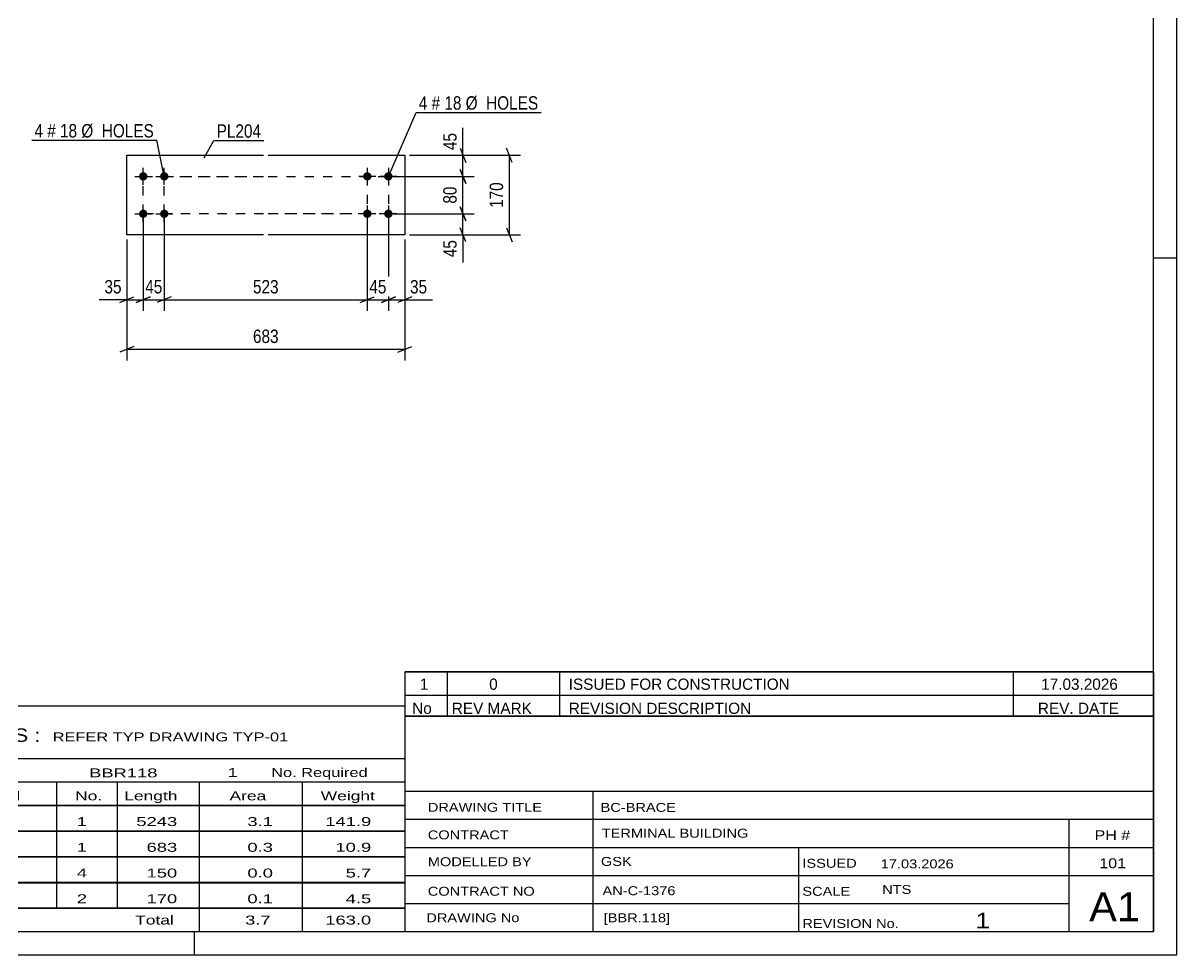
# Model space of a CAD drawing. Header units: millimetres. Extents: x 0 to 594, y 0 to 420.
# Drawn here: x 347.4 to 594, y 0 to 199.3 of the extents above; entities that cross this region are included whole.
import ezdxf

# ---------------------------------------------------------------- set-up
doc = ezdxf.new("R2010")
doc.units = ezdxf.units.MM
doc.linetypes.add('DXK_LINE_DOT2', pattern=[3.9198, 1.9599, -1.9599])
doc.styles.add('Arial Narrow', font='ARIALN.TTF', dxfattribs={"height": 0.2})

# ---------------------------------------------------------------- blocks, each defined once
blk = doc.blocks.new('Unknown-580610314-1130')
at = {"color": 5, "linetype": 'Continuous'}
for p, q in [((594, 0), (594, 420)), ((589, 5), (589, 415)), ((594, 149), (589, 149)), ((5, 5), (589, 5)), ((384, 0), (384, 5)), ((0, 0), (594, 0))]:
    blk.add_line(p, q, dxfattribs=at)
blk = doc.blocks.new('Bolt-580610314-3544 - 3542')
at = {"linetype": 'Continuous'}
for points in [[(420.95, 165.58, -1), (420.95, 167.38, -1)], [(425.45, 165.58, -1), (425.45, 167.38, -1)], [(420.95, 157.58, -1), (420.95, 159.38, -1)], [(425.45, 157.58, -1), (425.45, 159.38, -1)]]:
    blk.add_hatch(color=1, dxfattribs=at).paths.add_polyline_path(points)
at = {"color": 1, "linetype": 'Continuous'}
for p, q in [((420.95, 168.28), (420.95, 164.68)), ((425.45, 168.28), (425.45, 164.68)), ((422.75, 166.48), (419.15, 166.48)), ((427.25, 166.48), (423.65, 166.48)), ((422.75, 158.48), (419.15, 158.48)), ((420.95, 160.28), (420.95, 156.68)), ((427.25, 158.48), (423.65, 158.48)), ((425.45, 160.28), (425.45, 156.68))]:
    blk.add_line(p, q, dxfattribs=at)
blk = doc.blocks.new('Part-580610314-3543 - 3542')
at = {"color": 2, "linetype": 'Continuous'}
for p, q in [((369.55, 170.98), (398.75, 170.98)), ((369.55, 153.98), (369.55, 170.98)), ((399.75, 170.98), (428.95, 170.98)), ((428.95, 170.98), (428.95, 153.98)), ((398.75, 153.98), (369.55, 153.98)), ((428.95, 153.98), (399.75, 153.98))]:
    blk.add_line(p, q, dxfattribs=at)
blk = doc.blocks.new('Bolt-580610314-3545 - 3542')
at = {"linetype": 'Continuous'}
for points in [[(373.05, 167.38, -1), (373.05, 165.58, -1)], [(377.55, 167.38, -1), (377.55, 165.58, -1)], [(373.05, 159.38, -1), (373.05, 157.58, -1)], [(377.55, 159.38, -1), (377.55, 157.58, -1)]]:
    blk.add_hatch(color=1, dxfattribs=at).paths.add_polyline_path(points)
at = {"color": 1, "linetype": 'Continuous'}
for p, q in [((373.05, 164.68), (373.05, 168.28)), ((377.55, 164.68), (377.55, 168.28)), ((371.25, 166.48), (374.85, 166.48)), ((375.75, 166.48), (379.35, 166.48)), ((371.25, 158.48), (374.85, 158.48)), ((373.05, 156.68), (373.05, 160.28)), ((375.75, 158.48), (379.35, 158.48)), ((377.55, 156.68), (377.55, 160.28))]:
    blk.add_line(p, q, dxfattribs=at)
blk = doc.blocks.new('Rectangle-580610314-3718 - 3542')
at = {"color": 1, "linetype": 'DXK_LINE_DOT2'}
for p, q in [((373.05, 166.48), (398.75, 166.48)), ((373.05, 158.48), (373.05, 166.48)), ((399.75, 166.48), (425.45, 166.48)), ((425.45, 166.48), (425.45, 158.48)), ((398.75, 158.48), (373.05, 158.48)), ((425.45, 158.48), (399.75, 158.48))]:
    blk.add_line(p, q, dxfattribs=at)
blk = doc.blocks.new('Rectangle-580610314-3728 - 3542')
at = {"color": 1, "linetype": 'DXK_LINE_DOT2'}
for p, q in [((377.55, 166.48), (398.75, 166.48)), ((377.55, 158.48), (377.55, 166.48)), ((399.75, 166.48), (420.95, 166.48)), ((420.95, 166.48), (420.95, 158.48)), ((398.75, 158.48), (377.55, 158.48)), ((420.95, 158.48), (399.75, 158.48))]:
    blk.add_line(p, q, dxfattribs=at)
blk = doc.blocks.new('StraightDimension-580610314-3553 - 3542')
at = {"color": 7, "linetype": 'Continuous'}
for p, q in [((373.05, 157.48), (373.05, 137.7)), ((377.55, 157.48), (377.55, 137.7)), ((371.55, 139.5), (374.55, 140.7)), ((379.05, 140.7), (376.05, 139.5)), ((373.05, 140.1), (377.55, 140.1))]:
    blk.add_line(p, q, dxfattribs=at)
at = {"color": 0}
blk.add_wipeout([(377.73, 140.85), (377.73, 145.05), (372.88, 145.05), (372.88, 140.85)], dxfattribs=at)
at = {"color": 3, "style": 'Arial Narrow'}
blk.add_text('45', height=2.863, dxfattribs=at).set_placement((373.48, 141.45))
blk = doc.blocks.new('StraightDimension-580610314-3590 - 3542')
at = {"color": 7, "linetype": 'Continuous'}
for p, q in [((429.95, 170.98), (453.72, 170.98)), ((451.92, 169.48), (450.72, 172.48)), ((451.32, 153.98), (451.32, 170.98)), ((450.72, 155.48), (451.92, 152.48)), ((429.95, 153.98), (453.72, 153.98))]:
    blk.add_line(p, q, dxfattribs=at)
at = {"color": 0}
blk.add_wipeout([(450.57, 165.82), (446.37, 165.82), (446.37, 159.13), (450.57, 159.13)], dxfattribs=at)
at = {"color": 3, "style": 'Arial Narrow'}
blk.add_text('170', height=2.863, rotation=90.0002, dxfattribs=at).set_placement((449.97, 159.73))
blk = doc.blocks.new('StraightDimension-580610314-3550 - 3542')
at = {"color": 7, "linetype": 'Continuous'}
for p, q in [((425.45, 157.48), (425.45, 137.7)), ((428.95, 152.98), (428.95, 137.7)), ((423.95, 139.5), (426.95, 140.7)), ((430.45, 140.7), (427.45, 139.5)), ((425.45, 140.1), (428.95, 140.1))]:
    blk.add_line(p, q, dxfattribs=at)
at = {"color": 0}
blk.add_wipeout([(434.33, 140.85), (434.33, 145.05), (429.48, 145.05), (429.48, 140.85)], dxfattribs=at)
at = {"color": 7, "linetype": 'Continuous'}
blk.add_line((428.95, 140.1), (434.86, 140.1), dxfattribs=at)
blk.add_line((428.95, 140.1), (434.86, 140.1), dxfattribs=at)
at = {"color": 3, "style": 'Arial Narrow'}
blk.add_text('35', height=2.863, dxfattribs=at).set_placement((430.08, 141.45))
blk = doc.blocks.new('StraightDimension-580610314-3551 - 3542')
at = {"color": 7, "linetype": 'Continuous'}
for p, q in [((420.95, 157.48), (420.95, 137.7)), ((425.45, 157.48), (425.45, 137.7)), ((419.45, 139.5), (422.45, 140.7)), ((426.95, 140.7), (423.95, 139.5)), ((420.95, 140.1), (425.45, 140.1))]:
    blk.add_line(p, q, dxfattribs=at)
at = {"color": 0}
blk.add_wipeout([(425.63, 140.85), (425.63, 145.05), (420.78, 145.05), (420.78, 140.85)], dxfattribs=at)
at = {"color": 3, "style": 'Arial Narrow'}
blk.add_text('45', height=2.863, dxfattribs=at).set_placement((421.38, 141.45))
blk = doc.blocks.new('StraightDimension-580610314-3552 - 3542')
at = {"color": 7, "linetype": 'Continuous'}
for p, q in [((377.55, 157.48), (377.55, 137.7)), ((420.95, 157.48), (420.95, 137.7)), ((379.05, 140.7), (376.05, 139.5)), ((419.45, 139.5), (422.45, 140.7)), ((377.55, 140.1), (420.95, 140.1))]:
    blk.add_line(p, q, dxfattribs=at)
at = {"color": 0}
blk.add_wipeout([(402.6, 140.85), (402.6, 145.05), (395.91, 145.05), (395.91, 140.85)], dxfattribs=at)
at = {"color": 3, "style": 'Arial Narrow'}
blk.add_text('523', height=2.863, dxfattribs=at).set_placement((396.51, 141.45))
blk = doc.blocks.new('StraightDimension-580610314-3554 - 3542')
at = {"color": 7, "linetype": 'Continuous'}
for p, q in [((373.05, 157.48), (373.05, 137.7)), ((369.55, 152.98), (369.55, 137.7)), ((368.05, 139.5), (371.05, 140.7)), ((374.55, 140.7), (371.55, 139.5)), ((369.55, 140.1), (373.05, 140.1))]:
    blk.add_line(p, q, dxfattribs=at)
at = {"color": 0}
blk.add_wipeout([(369.03, 140.85), (369.03, 145.05), (364.17, 145.05), (364.17, 140.85)], dxfattribs=at)
at = {"color": 7, "linetype": 'Continuous'}
blk.add_line((369.55, 140.1), (363.65, 140.1), dxfattribs=at)
blk.add_line((369.55, 140.1), (363.65, 140.1), dxfattribs=at)
at = {"color": 3, "style": 'Arial Narrow'}
blk.add_text('35', height=2.863, dxfattribs=at).set_placement((364.77, 141.45))
blk = doc.blocks.new('StraightDimension-580610314-3570 - 3542')
at = {"color": 7, "linetype": 'Continuous'}
for p, q in [((369.55, 152.98), (369.55, 127.1)), ((428.95, 152.98), (428.95, 127.1)), ((371.05, 130.1), (368.05, 128.9)), ((369.55, 129.5), (428.95, 129.5)), ((427.45, 128.9), (430.45, 130.1))]:
    blk.add_line(p, q, dxfattribs=at)
at = {"color": 0}
blk.add_wipeout([(402.6, 130.25), (402.6, 134.45), (395.91, 134.45), (395.91, 130.25)], dxfattribs=at)
at = {"color": 3, "style": 'Arial Narrow'}
blk.add_text('683', height=2.863, dxfattribs=at).set_placement((396.51, 130.85))
blk = doc.blocks.new('StraightDimension-580610314-3694 - 3542')
at = {"color": 7, "linetype": 'Continuous'}
for p, q in [((429.95, 170.98), (443.79, 170.98)), ((440.79, 172.48), (441.99, 169.48)), ((441.39, 166.48), (441.39, 170.98)), ((441.99, 164.98), (440.79, 167.98)), ((426.45, 166.48), (443.79, 166.48))]:
    blk.add_line(p, q, dxfattribs=at)
at = {"color": 0}
blk.add_wipeout([(440.64, 176.36), (436.44, 176.36), (436.44, 171.5), (440.64, 171.5)], dxfattribs=at)
at = {"color": 7, "linetype": 'Continuous'}
blk.add_line((441.39, 170.98), (441.39, 176.88), dxfattribs=at)
blk.add_line((441.39, 170.98), (441.39, 176.88), dxfattribs=at)
at = {"color": 3, "style": 'Arial Narrow'}
blk.add_text('45', height=2.863, rotation=90.0002, dxfattribs=at).set_placement((440.04, 172.1))
blk = doc.blocks.new('StraightDimension-580610314-3695 - 3542')
at = {"color": 7, "linetype": 'Continuous'}
for p, q in [((440.79, 167.98), (441.99, 164.98)), ((426.45, 166.48), (443.79, 166.48)), ((441.39, 158.48), (441.39, 166.48)), ((426.45, 158.48), (443.79, 158.48)), ((441.99, 156.98), (440.79, 159.98))]:
    blk.add_line(p, q, dxfattribs=at)
at = {"color": 0}
blk.add_wipeout([(440.64, 164.9), (436.44, 164.9), (436.44, 160.05), (440.64, 160.05)], dxfattribs=at)
at = {"color": 3, "style": 'Arial Narrow'}
blk.add_text('80', height=2.863, rotation=90.0002, dxfattribs=at).set_placement((440.04, 160.65))
blk = doc.blocks.new('StraightDimension-580610314-3696 - 3542')
at = {"color": 7, "linetype": 'Continuous'}
for p, q in [((426.45, 158.48), (443.79, 158.48)), ((440.79, 159.98), (441.99, 156.98)), ((441.39, 153.98), (441.39, 158.48)), ((441.99, 152.48), (440.79, 155.48)), ((429.95, 153.98), (443.79, 153.98))]:
    blk.add_line(p, q, dxfattribs=at)
at = {"color": 0}
blk.add_wipeout([(440.64, 153.45), (436.44, 153.45), (436.44, 148.6), (440.64, 148.6)], dxfattribs=at)
at = {"color": 7, "linetype": 'Continuous'}
blk.add_line((441.39, 153.98), (441.39, 148.07), dxfattribs=at)
blk.add_line((441.39, 153.98), (441.39, 148.07), dxfattribs=at)
at = {"color": 3, "style": 'Arial Narrow'}
blk.add_text('45', height=2.863, rotation=90.0002, dxfattribs=at).set_placement((440.04, 149.2))
blk = doc.blocks.new('Unknown-580610314-4464')
at = {"color": 7, "linetype": 'Continuous'}
for p, q in [((429, 51.05), (429, 5)), ((429, 51.05), (589, 51.05)), ((589, 51), (589, 5)), ((429, 35), (589, 35)), ((469.14, 35), (469.14, 5)), ((429, 29), (589, 29)), ((571, 5.05), (571, 29.05)), ((429, 23), (589, 23)), ((513.14, 23), (513.14, 5)), ((429, 17), (589, 17)), ((429, 11), (571, 11)), ((429, 5), (589, 5))]:
    blk.add_line(p, q, dxfattribs=at)
at = {"color": 7, "style": 'Arial Narrow'}
for s, height, width, p in [('DRAWING TITLE', 1.9089, 1.425378, (433.88, 30.61)), ('BC-BRACE', 1.909, 1.425378, (470.81, 30.59)), ('CONTRACT', 1.909, 1.425378, (433.88, 24.71)), ('TERMINAL BUILDING', 1.9089, 1.425378, (471.06, 25.07)), ('MODELLED BY', 1.9089, 1.425378, (433.88, 18.98)), ('GSK', 1.909, 1.425378, (470.88, 19.04)), ('ISSUED', 1.909, 1.425378, (513.94, 18.64)), ('17.03.2026', 1.909, 1.425378, (530.69, 18.52)), ('CONTRACT NO', 1.9089, 1.425378, (433.88, 12.66)), ('AN-C-1376', 1.909, 1.425378, (471.23, 12.78)), ('SCALE', 1.909, 1.425378, (513.94, 12.65)), ('A1', 6.204, 1.25, (575.24, 7.2)), ('DRAWING No', 1.909, 1.425378, (433.56, 7)), ('[BBR.118]', 1.909, 1.425378, (471.46, 6.99)), ('REVISION No.', 1.9089, 1.425378, (513.94, 5.77)), ('1', 3.34, 1.5, (550.91, 5.68))]:
    blk.add_text(s, height=height, dxfattribs=dict(at, width=width)).set_placement(p)
at = {"color": 7, "linetype": 'Continuous', "style": 'Arial Narrow'}
for s, height, width, p in [('PH #', 2.1, 1.42538, (576.4, 24.55)), ('101', 2.1, 1.42538, (577.41, 18.55)), ('NTS', 1.909, 1.425378, (531, 13.05))]:
    blk.add_text(s, height=height, dxfattribs=dict(at, width=width)).set_placement(p)
blk = doc.blocks.new('Unknown-580610314-4465')
at = {"color": 7, "linetype": 'Continuous'}
for p, q in [((429, 60.55), (589, 60.55)), ((589, 60.55), (429, 60.55)), ((429, 60.55), (429, 55.55)), ((438, 60.55), (438, 55.55)), ((462, 60.55), (462, 55.55)), ((559, 60.55), (559, 55.55)), ((589, 60.55), (589, 55.55)), ((429, 55.55), (589, 55.55)), ((429, 55.55), (429, 51.05)), ((429, 55.55), (589, 55.55)), ((438, 55.55), (438, 51.05)), ((462, 55.55), (462, 51.05)), ((559, 55.55), (559, 51.05)), ((589, 55.55), (589, 51.05)), ((589, 51.05), (429, 51.05))]:
    blk.add_line(p, q, dxfattribs=at)
at = {"color": 7, "linetype": 'Continuous', "style": 'Arial Narrow'}
for s, height, width, p in [('1', 2.39, 1.196471, (432.16, 56.7)), ('0', 2.39, 1.196471, (447, 56.7)), ('ISSUED FOR CONSTRUCTION', 2.3861, 1.196471, (464, 56.7)), ('17.03.2026', 2.386, 1.196471, (565, 56.7)), ('No', 2.386, 1.2, (430.54, 51.55)), ('REV MARK', 2.386, 1.2, (439, 51.55)), ('REVISION DESCRIPTION', 2.3861, 1.2, (464, 51.55)), ('REV. DATE', 2.386, 1.2, (564.28, 51.55))]:
    blk.add_text(s, height=height, dxfattribs=dict(at, width=width)).set_placement(p)
blk = doc.blocks.new('Unknown-580610314-4466')
at = {"color": 7, "linetype": 'Continuous'}
for p, q in [((269, 53.25), (429, 53.25)), ((269, 42), (269, 53.25)), ((429, 53.25), (429, 42)), ((269, 42), (429, 42)), ((269, 42), (269, 37)), ((429, 42), (429, 37)), ((269, 37), (429, 37)), ((269, 37), (269, 32)), ((293, 37), (293, 32)), ((328.5, 37), (328.5, 32)), ((354.5, 37), (354.5, 32)), ((367.5, 37), (367.5, 32)), ((385, 37), (385, 32)), ((407, 37), (407, 32)), ((429, 37), (429, 32)), ((269, 32), (429, 32)), ((269, 31.95), (269, 26.55)), ((269, 31.95), (429, 31.95)), ((293, 32), (293, 26.5)), ((328.5, 32), (328.5, 26.5)), ((354.5, 32), (354.5, 26.5)), ((367.5, 32), (367.5, 26.5)), ((385, 32), (385, 26.5)), ((407, 32), (407, 26.5)), ((429, 31.95), (429, 26.55)), ((269, 26.55), (429, 26.55)), ((269, 26.45), (269, 21.05)), ((269, 26.45), (429, 26.45)), ((293, 26.5), (293, 21)), ((328.5, 26.5), (328.5, 21)), ((354.5, 26.5), (354.5, 21)), ((367.5, 26.5), (367.5, 21)), ((385, 26.5), (385, 21)), ((407, 26.5), (407, 21)), ((429, 26.45), (429, 21.05)), ((269, 21.05), (429, 21.05)), ((269, 20.95), (269, 15.55)), ((269, 20.95), (429, 20.95)), ((293, 21), (293, 15.5)), ((328.5, 21), (328.5, 15.5)), ((354.5, 21), (354.5, 15.5)), ((367.5, 21), (367.5, 15.5)), ((385, 21), (385, 15.5)), ((407, 21), (407, 15.5)), ((429, 20.95), (429, 15.55)), ((269, 15.55), (429, 15.55)), ((269, 15.45), (269, 10.05)), ((269, 15.45), (429, 15.45)), ((293, 15.5), (293, 10)), ((328.5, 15.5), (328.5, 10)), ((354.5, 15.5), (354.5, 10)), ((367.5, 15.5), (367.5, 10)), ((385, 15.5), (385, 10)), ((407, 15.5), (407, 10)), ((429, 15.45), (429, 10.05)), ((269, 10.05), (429, 10.05)), ((269, 10), (429, 10)), ((269, 10), (269, 5)), ((385, 10), (385, 5)), ((407, 10), (407, 5)), ((429, 10), (429, 5)), ((269, 5), (429, 5))]:
    blk.add_line(p, q, dxfattribs=at)
at = {"color": 7, "style": 'Arial Narrow'}
for s, height, width, p in [('GENERAL NOTES & WELD DETAILS :', 2.8633, 1.4, (270.15, 45.56)), ('REFER TYP DRAWING TYP-01', 1.9089, 1.6, (353.7, 45.66)), ("MATERIAL LIST FOR ASSEMBLY MK'D", 1.9089, 1.6, (270.15, 38.06)), ('BBR118', 1.909, 1.794707, (361.48, 37.97)), ('1', 1.91, 1.794707, (391.08, 38.06)), ('No. Required', 1.9089, 1.6, (400.41, 38.06)), ('Mark', 1.909, 1.7, (270.34, 33)), ('Profile', 1.909, 1.7, (303.41, 33)), ('Material', 1.909, 1.7, (333.54, 33.06)), ('No.', 1.909, 1.7, (358.5, 33.06)), ('Length', 1.909, 1.7, (369, 33.06)), ('Area', 1.909, 1.7, (391.5, 33.06)), ('Weight', 1.909, 1.7, (411, 33.06))]:
    blk.add_text(s, height=height, dxfattribs=dict(at, width=width)).set_placement(p)
at = {"color": 7, "linetype": 'Continuous', "style": 'Arial Narrow'}
for s, height, width, p in [('BBR118', 1.909, 1.794707, (270.5, 27.56)), ('SHS150*6', 1.909, 1.794707, (295, 27.56)), ('E350', 1.909, 1.794707, (334.74, 27.56)), ('1', 1.91, 1.794707, (358.86, 27.56)), ('5243', 1.909, 1.794707, (371.58, 27.56)), ('3.1', 1.909, 1.794707, (395.32, 27.56)), ('141.9', 1.909, 1.794707, (411.96, 27.56)), ('PL204', 1.909, 1.794707, (270.5, 22.06)), ('PL12*170', 1.909, 1.794707, (295, 22.06)), ('E350', 1.909, 1.794707, (334.74, 22.06)), ('1', 1.91, 1.794707, (358.86, 22.06)), ('683', 1.909, 1.794707, (373.77, 22.06)), ('0.3', 1.909, 1.794707, (395.32, 22.06)), ('10.9', 1.909, 1.794707, (414.14, 22.06)), ('PL40', 1.909, 1.794707, (270.5, 16.56)), ('PL10*120', 1.909, 1.794707, (295, 16.56)), ('E350', 1.909, 1.794707, (334.74, 16.56)), ('4', 1.91, 1.794707, (358.86, 16.56)), ('150', 1.909, 1.794707, (373.77, 16.56)), ('0.0', 1.909, 1.794707, (395.32, 16.56)), ('5.7', 1.909, 1.794707, (416.33, 16.56)), ('PL98', 1.909, 1.794707, (270.5, 11.06)), ('PL10*170', 1.909, 1.794707, (295, 11.06)), ('E350', 1.909, 1.794707, (334.74, 11.06)), ('2', 1.91, 1.794707, (358.86, 11.06)), ('170', 1.909, 1.794707, (373.77, 11.06)), ('0.1', 1.909, 1.794707, (395.32, 11.06)), ('4.5', 1.909, 1.794707, (416.33, 11.06)), ('Total', 1.909, 1.7, (371.33, 6.5)), ('3.7', 1.909, 1.794707, (394.83, 6.5)), ('163.0', 1.909, 1.794707, (411.96, 6.5))]:
    blk.add_text(s, height=height, dxfattribs=dict(at, width=width)).set_placement(p)
blk = doc.blocks.new('Mark-580610314-3593 - 3542')
at = {"color": 0}
blk.add_wipeout([(398.25, 174.75), (398.25, 177.75), (388.75, 177.75), (388.75, 174.75)], dxfattribs=at)
blk.add_wipeout([(398.25, 174.75), (398.25, 177.75), (388.75, 177.75), (388.75, 174.75)], dxfattribs=at)
at = {"color": 30, "linetype": 'Continuous'}
for p, q in [((386.05, 170.46), (388.15, 174.15)), ((388.15, 174.15), (398.85, 174.15))]:
    blk.add_line(p, q, dxfattribs=at)
at = {"color": 3, "style": 'Arial Narrow'}
blk.add_text('PL204', height=2.863, dxfattribs=at).set_placement((388.75, 174.75))
blk = doc.blocks.new('Mark-580610314-3596 - 3542')
at = {"color": 0}
blk.add_wipeout([(433.79, 180.75), (433.79, 183.75), (431.96, 183.75), (431.96, 180.75)], dxfattribs=at)
blk.add_wipeout([(433.79, 180.75), (433.79, 183.75), (431.96, 183.75), (431.96, 180.75)], dxfattribs=at)
at = {"color": 7, "linetype": 'Continuous'}
blk.add_line((425.45, 166.48), (431.36, 180.15), dxfattribs=at)
at = {"color": 0}
blk.add_wipeout([(436.52, 180.75), (436.52, 183.75), (434.69, 183.75), (434.69, 180.75)], dxfattribs=at)
blk.add_wipeout([(436.52, 180.75), (436.52, 183.75), (434.69, 183.75), (434.69, 180.75)], dxfattribs=at)
at = {"color": 3, "style": 'Arial Narrow'}
blk.add_text('4', height=2.86, dxfattribs=at).set_placement((431.96, 180.75))
at = {"color": 0}
blk.add_wipeout([(441.07, 180.75), (441.07, 183.75), (437.42, 183.75), (437.42, 180.75)], dxfattribs=at)
blk.add_wipeout([(441.07, 180.75), (441.07, 183.75), (437.42, 183.75), (437.42, 180.75)], dxfattribs=at)
at = {"color": 3, "style": 'Arial Narrow'}
blk.add_text('#', height=2.86, dxfattribs=at).set_placement((434.69, 180.75))
at = {"color": 0}
blk.add_wipeout([(457.5, 180.75), (457.5, 183.75), (441.97, 183.75), (441.97, 180.75)], dxfattribs=at)
blk.add_wipeout([(457.5, 180.75), (457.5, 183.75), (441.97, 183.75), (441.97, 180.75)], dxfattribs=at)
at = {"color": 7, "linetype": 'Continuous'}
blk.add_line((431.36, 180.15), (458.1, 180.15), dxfattribs=at)
at = {"color": 3, "style": 'Arial Narrow'}
for s, p in [('18', (437.42, 180.75)), ('Ø  HOLES', (441.97, 180.75))]:
    blk.add_text(s, height=2.863, dxfattribs=at).set_placement(p)
blk = doc.blocks.new('Mark-580610314-3597 - 3542')
at = {"color": 0}
blk.add_wipeout([(351.64, 174.8), (351.64, 177.8), (349.81, 177.8), (349.81, 174.8)], dxfattribs=at)
blk.add_wipeout([(351.64, 174.8), (351.64, 177.8), (349.81, 177.8), (349.81, 174.8)], dxfattribs=at)
blk.add_wipeout([(354.36, 174.8), (354.36, 177.8), (352.54, 177.8), (352.54, 174.8)], dxfattribs=at)
blk.add_wipeout([(354.36, 174.8), (354.36, 177.8), (352.54, 177.8), (352.54, 174.8)], dxfattribs=at)
at = {"color": 3, "style": 'Arial Narrow'}
blk.add_text('4', height=2.86, dxfattribs=at).set_placement((349.81, 174.8))
at = {"color": 0}
blk.add_wipeout([(358.92, 174.8), (358.92, 177.8), (355.26, 177.8), (355.26, 174.8)], dxfattribs=at)
blk.add_wipeout([(358.92, 174.8), (358.92, 177.8), (355.26, 177.8), (355.26, 174.8)], dxfattribs=at)
at = {"color": 3, "style": 'Arial Narrow'}
blk.add_text('#', height=2.86, dxfattribs=at).set_placement((352.54, 174.8))
at = {"color": 0}
blk.add_wipeout([(375.35, 174.8), (375.35, 177.8), (359.82, 177.8), (359.82, 174.8)], dxfattribs=at)
blk.add_wipeout([(375.35, 174.8), (375.35, 177.8), (359.82, 177.8), (359.82, 174.8)], dxfattribs=at)
at = {"color": 7, "linetype": 'Continuous'}
for p in [(349.21, 174.2), (377.55, 166.48)]:
    blk.add_line(p, (375.95, 174.2), dxfattribs=at)
at = {"color": 3, "style": 'Arial Narrow'}
for s, p in [('18', (355.26, 174.8)), ('Ø  HOLES', (359.82, 174.8))]:
    blk.add_text(s, height=2.863, dxfattribs=at).set_placement(p)

msp = doc.modelspace()

# ---------------------------------------------------------------- block references
for name in ['Unknown-580610314-1130', 'Part-580610314-3543 - 3542', 'Bolt-580610314-3545 - 3542', 'Bolt-580610314-3544 - 3542', 'Rectangle-580610314-3718 - 3542', 'Rectangle-580610314-3728 - 3542', 'Unknown-580610314-4465', 'Unknown-580610314-4466', 'Unknown-580610314-4464']:
    msp.add_blockref(name, (0, 0))

# ---------------------------------------------------------------- next in the draw order: block references
for name in ['Mark-580610314-3597 - 3542', 'Mark-580610314-3593 - 3542', 'StraightDimension-580610314-3590 - 3542', 'StraightDimension-580610314-3553 - 3542']:
    msp.add_blockref(name, (0, 0))

# ---------------------------------------------------------------- next in the draw order: block references
for name in ['StraightDimension-580610314-3694 - 3542', 'StraightDimension-580610314-3554 - 3542', 'StraightDimension-580610314-3550 - 3542']:
    msp.add_blockref(name, (0, 0))

# ---------------------------------------------------------------- next in the draw order: block references
msp.add_blockref('StraightDimension-580610314-3551 - 3542', (0, 0))

# ---------------------------------------------------------------- next in the draw order: block references
for name in ['StraightDimension-580610314-3695 - 3542', 'StraightDimension-580610314-3552 - 3542']:
    msp.add_blockref(name, (0, 0))

# ---------------------------------------------------------------- next in the draw order: block references
for name in ['Mark-580610314-3596 - 3542', 'StraightDimension-580610314-3570 - 3542']:
    msp.add_blockref(name, (0, 0))

# ---------------------------------------------------------------- next in the draw order: block references
msp.add_blockref('StraightDimension-580610314-3696 - 3542', (0, 0))

doc.saveas('drawing.dxf')
